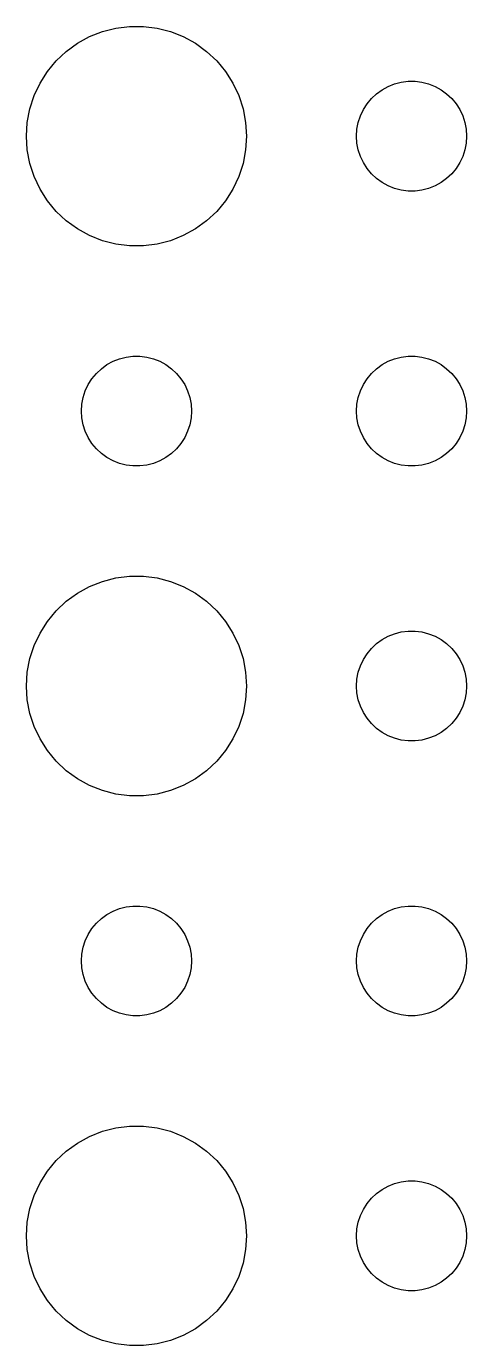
# Model space of a CAD drawing. Header units: metres. Extents: x -157 to 157, y -157 to 157.
# Drawn here: x -3 to 9, y -77.99 to -42.01 of the extents above; entities that cross this region are included whole.
import ezdxf

# ---------------------------------------------------------------- set-up
doc = ezdxf.new("R2010")
doc.units = ezdxf.units.M

msp = doc.modelspace()

# ---------------------------------------------------------------- linework, layer by layer
for p, q in [((-0.92705, -42.1468), (-0.56213, -42.0531)), ((-0.56213, -42.0531), (-0.18837, -42.0059)), ((-0.18837, -42.0059), (0.18837, -42.0059)), ((0.18837, -42.0059), (0.56213, -42.0531)), ((0.56213, -42.0531), (0.92705, -42.1468)), ((-1.60747, -42.467), (-1.27733, -42.2855)), ((-1.27733, -42.2855), (-0.92705, -42.1468)), ((0.92705, -42.1468), (1.27733, -42.2855)), ((1.27733, -42.2855), (1.60747, -42.467)), ((-2.1869, -42.9464), (-1.91226, -42.6885)), ((-1.91226, -42.6885), (-1.60747, -42.467)), ((1.60747, -42.467), (1.91226, -42.6885)), ((1.91226, -42.6885), (2.1869, -42.9464)), ((-2.42705, -43.2366), (-2.1869, -42.9464)), ((2.1869, -42.9464), (2.42705, -43.2366)), ((-2.62891, -43.5547), (-2.42705, -43.2366)), ((2.42705, -43.2366), (2.62891, -43.5547)), ((7.03647, -43.5734), (7.21892, -43.5266)), ((7.21892, -43.5266), (7.40581, -43.503)), ((7.40581, -43.503), (7.59418, -43.503)), ((7.59418, -43.503), (7.78107, -43.5266)), ((7.78107, -43.5266), (7.96352, -43.5734)), ((-2.90575, -44.2539), (-2.78932, -43.8956)), ((-2.78932, -43.8956), (-2.62891, -43.5547)), ((2.62891, -43.5547), (2.78932, -43.8956)), ((2.78932, -43.8956), (2.90575, -44.2539)), ((6.40654, -43.9732), (6.54385, -43.8442)), ((6.54385, -43.8442), (6.69626, -43.7335)), ((6.69626, -43.7335), (6.86133, -43.6428)), ((6.86133, -43.6428), (7.03647, -43.5734)), ((7.96352, -43.5734), (8.13866, -43.6428)), ((8.13866, -43.6428), (8.30373, -43.7335)), ((8.30373, -43.7335), (8.45613, -43.8442)), ((8.45613, -43.8442), (8.59344, -43.9732)), ((-2.97633, -44.624), (-2.90575, -44.2539)), ((2.90575, -44.2539), (2.97633, -44.624)), ((6.18553, -44.2774), (6.28647, -44.1183)), ((6.28647, -44.1183), (6.40654, -43.9732)), ((8.59344, -43.9732), (8.71352, -44.1183)), ((8.71352, -44.1183), (8.81445, -44.2774)), ((-3, -45), (-2.97633, -44.624)), ((2.97633, -44.624), (3, -45)), ((6.04712, -44.627), (6.10533, -44.4478)), ((6.10533, -44.4478), (6.18553, -44.2774)), ((8.81445, -44.2774), (8.89465, -44.4478)), ((8.89465, -44.4478), (8.95287, -44.627)), ((6, -45), (6.01183, -44.812)), ((6.01183, -44.812), (6.04712, -44.627)), ((8.95287, -44.627), (8.98816, -44.812)), ((8.98816, -44.812), (9, -45)), ((-2.97633, -45.376), (-3, -45)), ((3, -45), (2.97633, -45.376)), ((6.01183, -45.188), (6, -45)), ((6.04712, -45.373), (6.01183, -45.188)), ((8.98816, -45.188), (8.95287, -45.373)), ((9, -45), (8.98816, -45.188)), ((-2.90575, -45.7461), (-2.97633, -45.376)), ((2.97633, -45.376), (2.90575, -45.7461)), ((6.10533, -45.5522), (6.04712, -45.373)), ((6.18553, -45.7226), (6.10533, -45.5522)), ((8.89465, -45.5522), (8.81445, -45.7226)), ((8.95287, -45.373), (8.89465, -45.5522)), ((-2.78932, -46.1044), (-2.90575, -45.7461)), ((2.90575, -45.7461), (2.78932, -46.1044)), ((6.28647, -45.8817), (6.18553, -45.7226)), ((6.40654, -46.0268), (6.28647, -45.8817)), ((6.54385, -46.1558), (6.40654, -46.0268)), ((8.59344, -46.0268), (8.45613, -46.1558)), ((8.71352, -45.8817), (8.59344, -46.0268)), ((8.81445, -45.7226), (8.71352, -45.8817)), ((-2.62891, -46.4453), (-2.78932, -46.1044)), ((2.78932, -46.1044), (2.62891, -46.4453)), ((6.69626, -46.2665), (6.54385, -46.1558)), ((6.86133, -46.3572), (6.69626, -46.2665)), ((7.03647, -46.4266), (6.86133, -46.3572)), ((8.13866, -46.3572), (7.96352, -46.4266)), ((8.30373, -46.2665), (8.13866, -46.3572)), ((8.45613, -46.1558), (8.30373, -46.2665)), ((-2.42705, -46.7634), (-2.62891, -46.4453)), ((-2.1869, -47.0536), (-2.42705, -46.7634)), ((2.42705, -46.7634), (2.1869, -47.0536)), ((2.62891, -46.4453), (2.42705, -46.7634)), ((7.21892, -46.4734), (7.03647, -46.4266)), ((7.40581, -46.497), (7.21892, -46.4734)), ((7.59418, -46.497), (7.40581, -46.497)), ((7.78107, -46.4734), (7.59418, -46.497)), ((7.96352, -46.4266), (7.78107, -46.4734)), ((-1.91226, -47.3115), (-2.1869, -47.0536)), ((2.1869, -47.0536), (1.91226, -47.3115)), ((-1.60747, -47.533), (-1.91226, -47.3115)), ((1.91226, -47.3115), (1.60747, -47.533)), ((-1.27733, -47.7145), (-1.60747, -47.533)), ((-0.92705, -47.8532), (-1.27733, -47.7145)), ((-0.56213, -47.9469), (-0.92705, -47.8532)), ((0.92705, -47.8532), (0.56213, -47.9469)), ((1.27733, -47.7145), (0.92705, -47.8532)), ((1.60747, -47.533), (1.27733, -47.7145)), ((-0.18837, -47.9941), (-0.56213, -47.9469)), ((0.18837, -47.9941), (-0.18837, -47.9941)), ((0.56213, -47.9469), (0.18837, -47.9941)), ((-0.63866, -51.1428), (-0.46352, -51.0734)), ((-0.46352, -51.0734), (-0.28107, -51.0266)), ((-0.28107, -51.0266), (-0.09418, -51.003)), ((-0.09418, -51.003), (0.09418, -51.003)), ((0.09418, -51.003), (0.28107, -51.0266)), ((0.28107, -51.0266), (0.46352, -51.0734)), ((0.46352, -51.0734), (0.63866, -51.1428)), ((6.86133, -51.1428), (7.03647, -51.0734)), ((7.03647, -51.0734), (7.21892, -51.0266)), ((7.21892, -51.0266), (7.40581, -51.003)), ((7.40581, -51.003), (7.59418, -51.003)), ((7.59418, -51.003), (7.78107, -51.0266)), ((7.78107, -51.0266), (7.96352, -51.0734)), ((7.96352, -51.0734), (8.13866, -51.1428)), ((-1.09344, -51.4732), (-0.95613, -51.3442)), ((-0.95613, -51.3442), (-0.80373, -51.2335)), ((-0.80373, -51.2335), (-0.63866, -51.1428)), ((0.63866, -51.1428), (0.80373, -51.2335)), ((0.80373, -51.2335), (0.95613, -51.3442)), ((0.95613, -51.3442), (1.09344, -51.4732)), ((6.40654, -51.4732), (6.54385, -51.3442)), ((6.54385, -51.3442), (6.69626, -51.2335)), ((6.69626, -51.2335), (6.86133, -51.1428)), ((8.13866, -51.1428), (8.30373, -51.2335)), ((8.30373, -51.2335), (8.45613, -51.3442)), ((8.45613, -51.3442), (8.59344, -51.4732)), ((-1.39465, -51.9478), (-1.31445, -51.7774)), ((-1.31445, -51.7774), (-1.21352, -51.6183)), ((-1.21352, -51.6183), (-1.09344, -51.4732)), ((1.09344, -51.4732), (1.21352, -51.6183)), ((1.21352, -51.6183), (1.31445, -51.7774)), ((1.31445, -51.7774), (1.39465, -51.9478)), ((6.10533, -51.9478), (6.18553, -51.7774)), ((6.18553, -51.7774), (6.28647, -51.6183)), ((6.28647, -51.6183), (6.40654, -51.4732)), ((8.59344, -51.4732), (8.71352, -51.6183)), ((8.71352, -51.6183), (8.81445, -51.7774)), ((8.81445, -51.7774), (8.89465, -51.9478)), ((-1.48816, -52.312), (-1.45287, -52.127)), ((-1.45287, -52.127), (-1.39465, -51.9478)), ((1.39465, -51.9478), (1.45287, -52.127)), ((1.45287, -52.127), (1.48816, -52.312)), ((6.01183, -52.312), (6.04712, -52.127)), ((6.04712, -52.127), (6.10533, -51.9478)), ((8.89465, -51.9478), (8.95287, -52.127)), ((8.95287, -52.127), (8.98816, -52.312)), ((-1.5, -52.5), (-1.48816, -52.312)), ((-1.48816, -52.688), (-1.5, -52.5)), ((1.48816, -52.312), (1.5, -52.5)), ((1.5, -52.5), (1.48816, -52.688)), ((6, -52.5), (6.01183, -52.312)), ((6.01183, -52.688), (6, -52.5)), ((8.98816, -52.312), (9, -52.5)), ((9, -52.5), (8.98816, -52.688)), ((-1.45287, -52.873), (-1.48816, -52.688)), ((-1.39465, -53.0522), (-1.45287, -52.873)), ((1.45287, -52.873), (1.39465, -53.0522)), ((1.48816, -52.688), (1.45287, -52.873)), ((6.04712, -52.873), (6.01183, -52.688)), ((6.10533, -53.0522), (6.04712, -52.873)), ((8.95287, -52.873), (8.89465, -53.0522)), ((8.98816, -52.688), (8.95287, -52.873)), ((-1.31445, -53.2226), (-1.39465, -53.0522)), ((-1.21352, -53.3817), (-1.31445, -53.2226)), ((1.31445, -53.2226), (1.21352, -53.3817)), ((1.39465, -53.0522), (1.31445, -53.2226)), ((6.18553, -53.2226), (6.10533, -53.0522)), ((6.28647, -53.3817), (6.18553, -53.2226)), ((8.81445, -53.2226), (8.71352, -53.3817)), ((8.89465, -53.0522), (8.81445, -53.2226)), ((-1.09344, -53.5268), (-1.21352, -53.3817)), ((-0.95613, -53.6558), (-1.09344, -53.5268)), ((1.09344, -53.5268), (0.95613, -53.6558)), ((1.21352, -53.3817), (1.09344, -53.5268)), ((6.40654, -53.5268), (6.28647, -53.3817)), ((6.54385, -53.6558), (6.40654, -53.5268)), ((8.59344, -53.5268), (8.45613, -53.6558)), ((8.71352, -53.3817), (8.59344, -53.5268)), ((-0.80373, -53.7665), (-0.95613, -53.6558)), ((-0.63866, -53.8572), (-0.80373, -53.7665)), ((-0.46352, -53.9266), (-0.63866, -53.8572)), ((-0.28107, -53.9734), (-0.46352, -53.9266)), ((-0.09418, -53.997), (-0.28107, -53.9734)), ((0.28107, -53.9734), (0.09418, -53.997)), ((0.46352, -53.9266), (0.28107, -53.9734)), ((0.63866, -53.8572), (0.46352, -53.9266)), ((0.80373, -53.7665), (0.63866, -53.8572)), ((0.95613, -53.6558), (0.80373, -53.7665)), ((6.69626, -53.7665), (6.54385, -53.6558)), ((6.86133, -53.8572), (6.69626, -53.7665)), ((7.03647, -53.9266), (6.86133, -53.8572)), ((7.21892, -53.9734), (7.03647, -53.9266)), ((7.40581, -53.997), (7.21892, -53.9734)), ((7.78107, -53.9734), (7.59418, -53.997)), ((7.96352, -53.9266), (7.78107, -53.9734)), ((8.13866, -53.8572), (7.96352, -53.9266)), ((8.30373, -53.7665), (8.13866, -53.8572)), ((8.45613, -53.6558), (8.30373, -53.7665)), ((0.09418, -53.997), (-0.09418, -53.997)), ((7.59418, -53.997), (7.40581, -53.997)), ((-1.27733, -57.2855), (-0.92705, -57.1468)), ((-0.92705, -57.1468), (-0.56213, -57.0531)), ((-0.56213, -57.0531), (-0.18837, -57.0059)), ((-0.18837, -57.0059), (0.18837, -57.0059)), ((0.18837, -57.0059), (0.56213, -57.0531)), ((0.56213, -57.0531), (0.92705, -57.1468)), ((0.92705, -57.1468), (1.27733, -57.2855)), ((-1.91226, -57.6885), (-1.60747, -57.467)), ((-1.60747, -57.467), (-1.27733, -57.2855)), ((1.27733, -57.2855), (1.60747, -57.467)), ((1.60747, -57.467), (1.91226, -57.6885)), ((-2.1869, -57.9464), (-1.91226, -57.6885)), ((1.91226, -57.6885), (2.1869, -57.9464)), ((-2.62891, -58.5547), (-2.42705, -58.2366)), ((-2.42705, -58.2366), (-2.1869, -57.9464)), ((2.1869, -57.9464), (2.42705, -58.2366)), ((2.42705, -58.2366), (2.62891, -58.5547)), ((-2.78932, -58.8956), (-2.62891, -58.5547)), ((2.62891, -58.5547), (2.78932, -58.8956)), ((6.69626, -58.7335), (6.86133, -58.6428)), ((6.86133, -58.6428), (7.03647, -58.5734)), ((7.03647, -58.5734), (7.21892, -58.5266)), ((7.21892, -58.5266), (7.40581, -58.503)), ((7.40581, -58.503), (7.59418, -58.503)), ((7.59418, -58.503), (7.78107, -58.5266)), ((7.78107, -58.5266), (7.96352, -58.5734)), ((7.96352, -58.5734), (8.13866, -58.6428)), ((8.13866, -58.6428), (8.30373, -58.7335)), ((-2.90575, -59.2539), (-2.78932, -58.8956)), ((2.78932, -58.8956), (2.90575, -59.2539)), ((6.28647, -59.1183), (6.40654, -58.9732)), ((6.40654, -58.9732), (6.54385, -58.8442)), ((6.54385, -58.8442), (6.69626, -58.7335)), ((8.30373, -58.7335), (8.45613, -58.8442)), ((8.45613, -58.8442), (8.59344, -58.9732)), ((8.59344, -58.9732), (8.71352, -59.1183)), ((-2.97633, -59.624), (-2.90575, -59.2539)), ((2.90575, -59.2539), (2.97633, -59.624)), ((6.10533, -59.4478), (6.18553, -59.2774)), ((6.18553, -59.2774), (6.28647, -59.1183)), ((8.71352, -59.1183), (8.81445, -59.2774)), ((8.81445, -59.2774), (8.89465, -59.4478)), ((-3, -60), (-2.97633, -59.624)), ((2.97633, -59.624), (3, -60)), ((6.01183, -59.812), (6.04712, -59.627)), ((6.04712, -59.627), (6.10533, -59.4478)), ((8.89465, -59.4478), (8.95287, -59.627)), ((8.95287, -59.627), (8.98816, -59.812)), ((-2.97633, -60.376), (-3, -60)), ((3, -60), (2.97633, -60.376)), ((6, -60), (6.01183, -59.812)), ((6.01183, -60.188), (6, -60)), ((8.98816, -59.812), (9, -60)), ((9, -60), (8.98816, -60.188)), ((-2.90575, -60.7461), (-2.97633, -60.376)), ((2.97633, -60.376), (2.90575, -60.7461)), ((6.04712, -60.373), (6.01183, -60.188)), ((6.10533, -60.5522), (6.04712, -60.373)), ((8.95287, -60.373), (8.89465, -60.5522)), ((8.98816, -60.188), (8.95287, -60.373)), ((-2.78932, -61.1044), (-2.90575, -60.7461)), ((2.90575, -60.7461), (2.78932, -61.1044)), ((6.18553, -60.7226), (6.10533, -60.5522)), ((6.28647, -60.8817), (6.18553, -60.7226)), ((8.81445, -60.7226), (8.71352, -60.8817)), ((8.89465, -60.5522), (8.81445, -60.7226)), ((-2.62891, -61.4453), (-2.78932, -61.1044)), ((2.78932, -61.1044), (2.62891, -61.4453)), ((6.40654, -61.0268), (6.28647, -60.8817)), ((6.54385, -61.1558), (6.40654, -61.0268)), ((6.69626, -61.2665), (6.54385, -61.1558)), ((8.45613, -61.1558), (8.30373, -61.2665)), ((8.59344, -61.0268), (8.45613, -61.1558)), ((8.71352, -60.8817), (8.59344, -61.0268)), ((-2.42705, -61.7634), (-2.62891, -61.4453)), ((2.62891, -61.4453), (2.42705, -61.7634)), ((6.86133, -61.3572), (6.69626, -61.2665)), ((7.03647, -61.4266), (6.86133, -61.3572)), ((7.21892, -61.4734), (7.03647, -61.4266)), ((7.40581, -61.497), (7.21892, -61.4734)), ((7.59418, -61.497), (7.40581, -61.497)), ((7.78107, -61.4734), (7.59418, -61.497)), ((7.96352, -61.4266), (7.78107, -61.4734)), ((8.13866, -61.3572), (7.96352, -61.4266)), ((8.30373, -61.2665), (8.13866, -61.3572)), ((-2.1869, -62.0536), (-2.42705, -61.7634)), ((2.42705, -61.7634), (2.1869, -62.0536)), ((-1.91226, -62.3115), (-2.1869, -62.0536)), ((2.1869, -62.0536), (1.91226, -62.3115)), ((-1.60747, -62.533), (-1.91226, -62.3115)), ((-1.27733, -62.7145), (-1.60747, -62.533)), ((1.60747, -62.533), (1.27733, -62.7145)), ((1.91226, -62.3115), (1.60747, -62.533)), ((-0.92705, -62.8532), (-1.27733, -62.7145)), ((-0.56213, -62.9469), (-0.92705, -62.8532)), ((-0.18837, -62.9941), (-0.56213, -62.9469)), ((0.56213, -62.9469), (0.18837, -62.9941)), ((0.92705, -62.8532), (0.56213, -62.9469)), ((1.27733, -62.7145), (0.92705, -62.8532)), ((0.18837, -62.9941), (-0.18837, -62.9941)), ((-0.80373, -66.2335), (-0.63866, -66.1428)), ((-0.63866, -66.1428), (-0.46352, -66.0734)), ((-0.46352, -66.0734), (-0.28107, -66.0266)), ((-0.28107, -66.0266), (-0.09418, -66.003)), ((-0.09418, -66.003), (0.09418, -66.003)), ((0.09418, -66.003), (0.28107, -66.0266)), ((0.28107, -66.0266), (0.46352, -66.0734)), ((0.46352, -66.0734), (0.63866, -66.1428)), ((0.63866, -66.1428), (0.80373, -66.2335)), ((6.69626, -66.2335), (6.86133, -66.1428)), ((6.86133, -66.1428), (7.03647, -66.0734)), ((7.03647, -66.0734), (7.21892, -66.0266)), ((7.21892, -66.0266), (7.40581, -66.003)), ((7.40581, -66.003), (7.59418, -66.003)), ((7.59418, -66.003), (7.78107, -66.0266)), ((7.78107, -66.0266), (7.96352, -66.0734)), ((7.96352, -66.0734), (8.13866, -66.1428)), ((8.13866, -66.1428), (8.30373, -66.2335)), ((-1.21352, -66.6183), (-1.09344, -66.4732)), ((-1.09344, -66.4732), (-0.95613, -66.3442)), ((-0.95613, -66.3442), (-0.80373, -66.2335)), ((0.80373, -66.2335), (0.95613, -66.3442)), ((0.95613, -66.3442), (1.09344, -66.4732)), ((1.09344, -66.4732), (1.21352, -66.6183)), ((6.28647, -66.6183), (6.40654, -66.4732)), ((6.40654, -66.4732), (6.54385, -66.3442)), ((6.54385, -66.3442), (6.69626, -66.2335)), ((8.30373, -66.2335), (8.45613, -66.3442)), ((8.45613, -66.3442), (8.59344, -66.4732)), ((8.59344, -66.4732), (8.71352, -66.6183)), ((-1.39465, -66.9478), (-1.31445, -66.7774)), ((-1.31445, -66.7774), (-1.21352, -66.6183)), ((1.21352, -66.6183), (1.31445, -66.7774)), ((1.31445, -66.7774), (1.39465, -66.9478)), ((6.10533, -66.9478), (6.18553, -66.7774)), ((6.18553, -66.7774), (6.28647, -66.6183)), ((8.71352, -66.6183), (8.81445, -66.7774)), ((8.81445, -66.7774), (8.89465, -66.9478)), ((-1.48816, -67.312), (-1.45287, -67.127)), ((-1.45287, -67.127), (-1.39465, -66.9478)), ((1.39465, -66.9478), (1.45287, -67.127)), ((1.45287, -67.127), (1.48816, -67.312)), ((6.01183, -67.312), (6.04712, -67.127)), ((6.04712, -67.127), (6.10533, -66.9478)), ((8.89465, -66.9478), (8.95287, -67.127)), ((8.95287, -67.127), (8.98816, -67.312)), ((-1.5, -67.5), (-1.48816, -67.312)), ((-1.48816, -67.688), (-1.5, -67.5)), ((1.48816, -67.312), (1.5, -67.5)), ((1.5, -67.5), (1.48816, -67.688)), ((6, -67.5), (6.01183, -67.312)), ((6.01183, -67.688), (6, -67.5)), ((8.98816, -67.312), (9, -67.5)), ((9, -67.5), (8.98816, -67.688)), ((-1.45287, -67.873), (-1.48816, -67.688)), ((-1.39465, -68.0522), (-1.45287, -67.873)), ((1.45287, -67.873), (1.39465, -68.0522)), ((1.48816, -67.688), (1.45287, -67.873)), ((6.04712, -67.873), (6.01183, -67.688)), ((6.10533, -68.0522), (6.04712, -67.873)), ((8.95287, -67.873), (8.89465, -68.0522)), ((8.98816, -67.688), (8.95287, -67.873)), ((-1.31445, -68.2226), (-1.39465, -68.0522)), ((-1.21352, -68.3817), (-1.31445, -68.2226)), ((1.31445, -68.2226), (1.21352, -68.3817)), ((1.39465, -68.0522), (1.31445, -68.2226)), ((6.18553, -68.2226), (6.10533, -68.0522)), ((6.28647, -68.3817), (6.18553, -68.2226)), ((8.81445, -68.2226), (8.71352, -68.3817)), ((8.89465, -68.0522), (8.81445, -68.2226)), ((-1.09344, -68.5268), (-1.21352, -68.3817)), ((-0.95613, -68.6558), (-1.09344, -68.5268)), ((-0.80373, -68.7665), (-0.95613, -68.6558)), ((0.95613, -68.6558), (0.80373, -68.7665)), ((1.09344, -68.5268), (0.95613, -68.6558)), ((1.21352, -68.3817), (1.09344, -68.5268)), ((6.40654, -68.5268), (6.28647, -68.3817)), ((6.54385, -68.6558), (6.40654, -68.5268)), ((6.69626, -68.7665), (6.54385, -68.6558)), ((8.45613, -68.6558), (8.30373, -68.7665)), ((8.59344, -68.5268), (8.45613, -68.6558)), ((8.71352, -68.3817), (8.59344, -68.5268)), ((-0.63866, -68.8572), (-0.80373, -68.7665)), ((-0.46352, -68.9266), (-0.63866, -68.8572)), ((-0.28107, -68.9734), (-0.46352, -68.9266)), ((-0.09418, -68.997), (-0.28107, -68.9734)), ((0.09418, -68.997), (-0.09418, -68.997)), ((0.28107, -68.9734), (0.09418, -68.997)), ((0.46352, -68.9266), (0.28107, -68.9734)), ((0.63866, -68.8572), (0.46352, -68.9266)), ((0.80373, -68.7665), (0.63866, -68.8572)), ((6.86133, -68.8572), (6.69626, -68.7665)), ((7.03647, -68.9266), (6.86133, -68.8572)), ((7.21892, -68.9734), (7.03647, -68.9266)), ((7.40581, -68.997), (7.21892, -68.9734)), ((7.59418, -68.997), (7.40581, -68.997)), ((7.78107, -68.9734), (7.59418, -68.997)), ((7.96352, -68.9266), (7.78107, -68.9734)), ((8.13866, -68.8572), (7.96352, -68.9266)), ((8.30373, -68.7665), (8.13866, -68.8572)), ((-1.60747, -72.467), (-1.27733, -72.2855)), ((-1.27733, -72.2855), (-0.92705, -72.1468)), ((-0.92705, -72.1468), (-0.56213, -72.0531)), ((-0.56213, -72.0531), (-0.18837, -72.0059)), ((-0.18837, -72.0059), (0.18837, -72.0059)), ((0.18837, -72.0059), (0.56213, -72.0531)), ((0.56213, -72.0531), (0.92705, -72.1468)), ((0.92705, -72.1468), (1.27733, -72.2855)), ((1.27733, -72.2855), (1.60747, -72.467)), ((-2.1869, -72.9464), (-1.91226, -72.6885)), ((-1.91226, -72.6885), (-1.60747, -72.467)), ((1.60747, -72.467), (1.91226, -72.6885)), ((1.91226, -72.6885), (2.1869, -72.9464)), ((-2.42705, -73.2366), (-2.1869, -72.9464)), ((2.1869, -72.9464), (2.42705, -73.2366)), ((-2.62891, -73.5547), (-2.42705, -73.2366)), ((2.42705, -73.2366), (2.62891, -73.5547)), ((-2.78932, -73.8956), (-2.62891, -73.5547)), ((2.62891, -73.5547), (2.78932, -73.8956)), ((6.54385, -73.8442), (6.69626, -73.7335)), ((6.69626, -73.7335), (6.86133, -73.6428)), ((6.86133, -73.6428), (7.03647, -73.5734)), ((7.03647, -73.5734), (7.21892, -73.5266)), ((7.21892, -73.5266), (7.40581, -73.503)), ((7.40581, -73.503), (7.59418, -73.503)), ((7.59418, -73.503), (7.78107, -73.5266)), ((7.78107, -73.5266), (7.96352, -73.5734)), ((7.96352, -73.5734), (8.13866, -73.6428)), ((8.13866, -73.6428), (8.30373, -73.7335)), ((8.30373, -73.7335), (8.45613, -73.8442)), ((-2.90575, -74.2539), (-2.78932, -73.8956)), ((2.78932, -73.8956), (2.90575, -74.2539)), ((6.18553, -74.2774), (6.28647, -74.1183)), ((6.28647, -74.1183), (6.40654, -73.9732)), ((6.40654, -73.9732), (6.54385, -73.8442)), ((8.45613, -73.8442), (8.59344, -73.9732)), ((8.59344, -73.9732), (8.71352, -74.1183)), ((8.71352, -74.1183), (8.81445, -74.2774)), ((-2.97633, -74.624), (-2.90575, -74.2539)), ((2.90575, -74.2539), (2.97633, -74.624)), ((6.04712, -74.627), (6.10533, -74.4478)), ((6.10533, -74.4478), (6.18553, -74.2774)), ((8.81445, -74.2774), (8.89465, -74.4478)), ((8.89465, -74.4478), (8.95287, -74.627)), ((-3, -75), (-2.97633, -74.624)), ((2.97633, -74.624), (3, -75)), ((6, -75), (6.01183, -74.812)), ((6.01183, -74.812), (6.04712, -74.627)), ((8.95287, -74.627), (8.98816, -74.812)), ((8.98816, -74.812), (9, -75)), ((-2.97633, -75.376), (-3, -75)), ((3, -75), (2.97633, -75.376)), ((6.01183, -75.188), (6, -75)), ((6.04712, -75.373), (6.01183, -75.188)), ((8.98816, -75.188), (8.95287, -75.373)), ((9, -75), (8.98816, -75.188)), ((-2.90575, -75.7461), (-2.97633, -75.376)), ((2.97633, -75.376), (2.90575, -75.7461)), ((6.10533, -75.5522), (6.04712, -75.373)), ((6.18553, -75.7226), (6.10533, -75.5522)), ((8.89465, -75.5522), (8.81445, -75.7226)), ((8.95287, -75.373), (8.89465, -75.5522)), ((-2.78932, -76.1044), (-2.90575, -75.7461)), ((2.90575, -75.7461), (2.78932, -76.1044)), ((6.28647, -75.8817), (6.18553, -75.7226)), ((6.40654, -76.0268), (6.28647, -75.8817)), ((8.71352, -75.8817), (8.59344, -76.0268)), ((8.81445, -75.7226), (8.71352, -75.8817)), ((-2.62891, -76.4453), (-2.78932, -76.1044)), ((2.78932, -76.1044), (2.62891, -76.4453)), ((6.54385, -76.1558), (6.40654, -76.0268)), ((6.69626, -76.2665), (6.54385, -76.1558)), ((6.86133, -76.3572), (6.69626, -76.2665)), ((8.30373, -76.2665), (8.13866, -76.3572)), ((8.45613, -76.1558), (8.30373, -76.2665)), ((8.59344, -76.0268), (8.45613, -76.1558)), ((-2.42705, -76.7634), (-2.62891, -76.4453)), ((2.62891, -76.4453), (2.42705, -76.7634)), ((7.03647, -76.4266), (6.86133, -76.3572)), ((7.21892, -76.4734), (7.03647, -76.4266)), ((7.40581, -76.497), (7.21892, -76.4734)), ((7.59418, -76.497), (7.40581, -76.497)), ((7.78107, -76.4734), (7.59418, -76.497)), ((7.96352, -76.4266), (7.78107, -76.4734)), ((8.13866, -76.3572), (7.96352, -76.4266)), ((-2.1869, -77.0536), (-2.42705, -76.7634)), ((2.42705, -76.7634), (2.1869, -77.0536)), ((-1.91226, -77.3115), (-2.1869, -77.0536)), ((-1.60747, -77.533), (-1.91226, -77.3115)), ((1.91226, -77.3115), (1.60747, -77.533)), ((2.1869, -77.0536), (1.91226, -77.3115)), ((-1.27733, -77.7145), (-1.60747, -77.533)), ((-0.92705, -77.8532), (-1.27733, -77.7145)), ((1.27733, -77.7145), (0.92705, -77.8532)), ((1.60747, -77.533), (1.27733, -77.7145)), ((-0.56213, -77.9469), (-0.92705, -77.8532)), ((-0.18837, -77.9941), (-0.56213, -77.9469)), ((0.18837, -77.9941), (-0.18837, -77.9941)), ((0.56213, -77.9469), (0.18837, -77.9941)), ((0.92705, -77.8532), (0.56213, -77.9469))]:
    msp.add_line(p, q)

doc.saveas('drawing.dxf')
